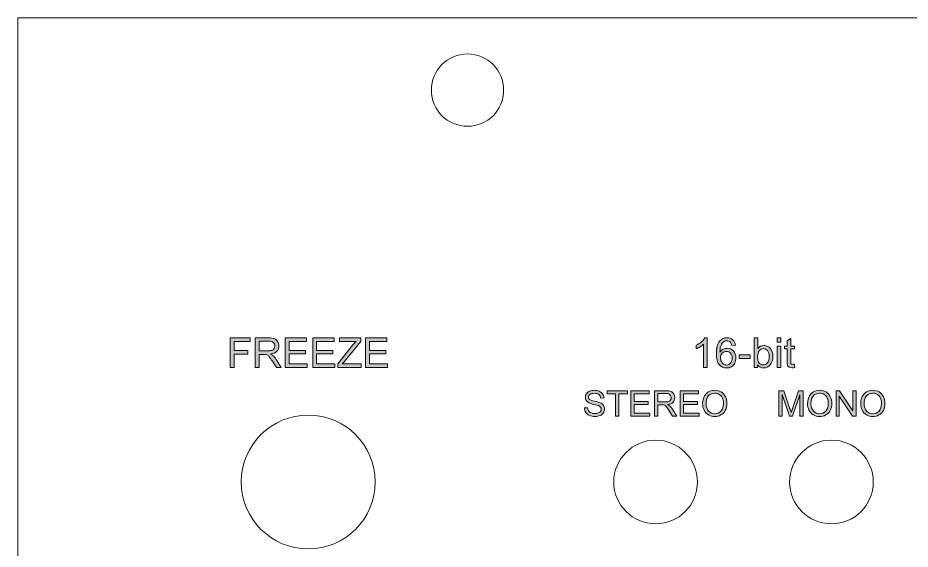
# Model space of a CAD drawing. Header units: inches. Extents: x 0 to 108, y -222 to 0.
# Drawn here: x 0.1 to 53.4, y -31.9 to -0.1 of the extents above; entities that cross this region are included whole.
import ezdxf

# ---------------------------------------------------------------- set-up
doc = ezdxf.new("R2010")
doc.units = ezdxf.units.IN
doc.header["$MEASUREMENT"] = 0
doc.layers.add('Decoupe', color=7, linetype='Continuous')
doc.layers.add('Impression', color=7, linetype='Continuous')

# ---------------------------------------------------------------- blocks, each defined once
blk = doc.blocks.new('block 2')
at = {"layer": 'Decoupe', "color": 240, "lineweight": 18, "true_color": 0xed1c24}
blk.add_lwpolyline([(107.823, -222.123), (0.127, -222.123), (0.127, -0.127), (107.823, -0.127), (107.823, -222.123)], dxfattribs=at)
for points in [[(29.146, -4.445), (29.146, -5.637), (28.18, -6.604), (26.987, -6.604), (25.795, -6.604), (24.828, -5.637), (24.828, -4.445), (24.828, -3.253), (25.795, -2.286), (26.987, -2.286), (28.18, -2.286), (29.146, -3.253), (29.146, -4.445)], [(21.475, -27.855), (21.475, -30.064), (19.684, -31.855), (17.475, -31.855), (15.266, -31.855), (13.475, -30.064), (13.475, -27.855), (13.475, -25.646), (15.266, -23.855), (17.475, -23.855), (19.684, -23.855), (21.475, -25.646), (21.475, -27.855)], [(40.725, -27.855), (40.725, -29.236), (39.606, -30.355), (38.225, -30.355), (36.844, -30.355), (35.725, -29.236), (35.725, -27.855), (35.725, -26.475), (36.844, -25.355), (38.225, -25.355), (39.606, -25.355), (40.725, -26.475), (40.725, -27.855)], [(51.225, -27.855), (51.225, -29.236), (50.106, -30.355), (48.725, -30.355), (47.344, -30.355), (46.225, -29.236), (46.225, -27.855), (46.225, -26.475), (47.344, -25.355), (48.725, -25.355), (50.106, -25.355), (51.225, -26.475), (51.225, -27.855)]]:
    blk.add_open_spline(points, degree=3, knots=[0, 0, 0, 0, 1, 1, 1, 2, 2, 2, 3, 3, 3, 4, 4, 4, 4], dxfattribs=at)
blk = doc.blocks.new('block 22')
at = {"layer": 'Impression', "true_color": 0x231f20}
h = blk.add_hatch(color=250, dxfattribs=at)
h.dxf.hatch_style = 2
edge = h.paths.add_edge_path()
edge.add_spline(control_points=[(47.298, -23.182), (47.298, -22.93), (47.366, -22.733), (47.501, -22.591), (47.636, -22.449), (47.81, -22.378), (48.024, -22.378), (48.163, -22.378), (48.29, -22.411), (48.402, -22.478), (48.514, -22.545), (48.6, -22.638), (48.659, -22.758), (48.718, -22.877), (48.747, -23.013), (48.747, -23.164), (48.747, -23.318), (48.716, -23.455), (48.654, -23.577), (48.592, -23.698), (48.504, -23.79), (48.391, -23.852), (48.277, -23.914), (48.154, -23.946), (48.023, -23.946), (47.88, -23.946), (47.752, -23.911), (47.64, -23.842), (47.528, -23.773), (47.443, -23.679), (47.385, -23.56), (47.327, -23.441), (47.298, -23.315), (47.298, -23.182)], knot_values=[0, 0, 0, 0, 1, 1, 1, 2, 2, 2, 3, 3, 3, 4, 4, 4, 5, 5, 5, 6, 6, 6, 7, 7, 7, 8, 8, 8, 9, 9, 9, 10, 10, 10, 11, 11, 11, 11], degree=3, periodic=1)
edge = h.paths.add_edge_path()
edge.add_spline(control_points=[(47.505, -23.185), (47.505, -23.368), (47.554, -23.511), (47.652, -23.616), (47.75, -23.722), (47.873, -23.774), (48.022, -23.774), (48.172, -23.774), (48.296, -23.721), (48.394, -23.615), (48.491, -23.509), (48.54, -23.358), (48.54, -23.163), (48.54, -23.04), (48.519, -22.932), (48.478, -22.84), (48.436, -22.748), (48.375, -22.677), (48.295, -22.626), (48.214, -22.576), (48.125, -22.55), (48.025, -22.55), (47.883, -22.55), (47.761, -22.599), (47.658, -22.697), (47.556, -22.794), (47.505, -22.957), (47.505, -23.185)], knot_values=[0, 0, 0, 0, 1, 1, 1, 2, 2, 2, 3, 3, 3, 4, 4, 4, 5, 5, 5, 6, 6, 6, 7, 7, 7, 8, 8, 8, 9, 9, 9, 9], degree=3, periodic=1)
h = blk.add_hatch(color=250, dxfattribs=at)
h.dxf.hatch_style = 2
edge = h.paths.add_edge_path()
edge.add_spline(control_points=[(50.473, -23.182), (50.473, -22.93), (50.541, -22.733), (50.676, -22.591), (50.811, -22.449), (50.985, -22.378), (51.199, -22.378), (51.338, -22.378), (51.465, -22.411), (51.577, -22.478), (51.689, -22.545), (51.775, -22.638), (51.834, -22.758), (51.893, -22.877), (51.922, -23.013), (51.922, -23.164), (51.922, -23.318), (51.891, -23.455), (51.829, -23.577), (51.767, -23.698), (51.679, -23.79), (51.566, -23.852), (51.452, -23.914), (51.329, -23.946), (51.198, -23.946), (51.055, -23.946), (50.927, -23.911), (50.815, -23.842), (50.703, -23.773), (50.618, -23.679), (50.56, -23.56), (50.502, -23.441), (50.473, -23.315), (50.473, -23.182)], knot_values=[0, 0, 0, 0, 1, 1, 1, 2, 2, 2, 3, 3, 3, 4, 4, 4, 5, 5, 5, 6, 6, 6, 7, 7, 7, 8, 8, 8, 9, 9, 9, 10, 10, 10, 11, 11, 11, 11], degree=3, periodic=1)
edge = h.paths.add_edge_path()
edge.add_spline(control_points=[(50.68, -23.185), (50.68, -23.368), (50.729, -23.511), (50.827, -23.616), (50.925, -23.722), (51.048, -23.774), (51.197, -23.774), (51.347, -23.774), (51.471, -23.721), (51.569, -23.615), (51.666, -23.509), (51.715, -23.358), (51.715, -23.163), (51.715, -23.04), (51.694, -22.932), (51.653, -22.84), (51.611, -22.748), (51.55, -22.677), (51.47, -22.626), (51.389, -22.576), (51.3, -22.55), (51.2, -22.55), (51.058, -22.55), (50.936, -22.599), (50.833, -22.697), (50.731, -22.794), (50.68, -22.957), (50.68, -23.185)], knot_values=[0, 0, 0, 0, 1, 1, 1, 2, 2, 2, 3, 3, 3, 4, 4, 4, 5, 5, 5, 6, 6, 6, 7, 7, 7, 8, 8, 8, 9, 9, 9, 9], degree=3, periodic=1)
h = blk.add_hatch(color=250, dxfattribs=at)
h.dxf.hatch_style = 2
edge = h.paths.add_edge_path()
edge.add_spline(control_points=[(45.59, -23.92), (45.59, -23.92), (45.59, -22.405), (45.59, -22.405), (45.59, -22.405), (45.891, -22.405), (45.891, -22.405), (45.891, -22.405), (46.25, -23.477), (46.25, -23.477), (46.283, -23.577), (46.307, -23.652), (46.322, -23.702), (46.34, -23.647), (46.367, -23.566), (46.403, -23.459), (46.403, -23.459), (46.766, -22.405), (46.766, -22.405), (46.766, -22.405), (47.036, -22.405), (47.036, -22.405), (47.036, -22.405), (47.036, -23.92), (47.036, -23.92), (47.036, -23.92), (46.842, -23.92), (46.842, -23.92), (46.842, -23.92), (46.842, -22.652), (46.842, -22.652), (46.842, -22.652), (46.402, -23.92), (46.402, -23.92), (46.402, -23.92), (46.221, -23.92), (46.221, -23.92), (46.221, -23.92), (45.783, -22.63), (45.783, -22.63), (45.783, -22.63), (45.783, -23.92), (45.783, -23.92), (45.783, -23.92), (45.59, -23.92), (45.59, -23.92)], knot_values=[0, 0, 0, 0, 1, 1, 1, 2, 2, 2, 3, 3, 3, 4, 4, 4, 5, 5, 5, 6, 6, 6, 7, 7, 7, 8, 8, 8, 9, 9, 9, 10, 10, 10, 11, 11, 11, 12, 12, 12, 13, 13, 13, 14, 14, 14, 15, 15, 15, 15], degree=3, periodic=1)
h = blk.add_hatch(color=250, dxfattribs=at)
h.dxf.hatch_style = 2
h.paths.add_polyline_path([(49.003, -23.92), (49.003, -22.405), (49.209, -22.405), (50.005, -23.594), (50.005, -22.405), (50.197, -22.405), (50.197, -23.92), (49.991, -23.92), (49.196, -22.729), (49.196, -23.92)])
at = {"layer": 'Impression', "lineweight": 0}
blk.add_lwpolyline([(49.003, -23.92), (49.003, -22.405), (49.209, -22.405), (50.005, -23.594), (50.005, -22.405), (50.197, -22.405), (50.197, -23.92), (49.991, -23.92), (49.196, -22.729), (49.196, -23.92), (49.003, -23.92)], dxfattribs=at)
for points, knots in [([(47.298, -23.182), (47.298, -22.93), (47.366, -22.733), (47.501, -22.591), (47.636, -22.449), (47.81, -22.378), (48.024, -22.378), (48.163, -22.378), (48.29, -22.411), (48.402, -22.478), (48.514, -22.545), (48.6, -22.638), (48.659, -22.758), (48.718, -22.877), (48.747, -23.013), (48.747, -23.164), (48.747, -23.318), (48.716, -23.455), (48.654, -23.577), (48.592, -23.698), (48.504, -23.79), (48.391, -23.852), (48.277, -23.914), (48.154, -23.946), (48.023, -23.946), (47.88, -23.946), (47.752, -23.911), (47.64, -23.842), (47.528, -23.773), (47.443, -23.679), (47.385, -23.56), (47.327, -23.441), (47.298, -23.315), (47.298, -23.182)], [0, 0, 0, 0, 1, 1, 1, 2, 2, 2, 3, 3, 3, 4, 4, 4, 5, 5, 5, 6, 6, 6, 7, 7, 7, 8, 8, 8, 9, 9, 9, 10, 10, 10, 11, 11, 11, 11]), ([(50.473, -23.182), (50.473, -22.93), (50.541, -22.733), (50.676, -22.591), (50.811, -22.449), (50.985, -22.378), (51.199, -22.378), (51.338, -22.378), (51.465, -22.411), (51.577, -22.478), (51.689, -22.545), (51.775, -22.638), (51.834, -22.758), (51.893, -22.877), (51.922, -23.013), (51.922, -23.164), (51.922, -23.318), (51.891, -23.455), (51.829, -23.577), (51.767, -23.698), (51.679, -23.79), (51.566, -23.852), (51.452, -23.914), (51.329, -23.946), (51.198, -23.946), (51.055, -23.946), (50.927, -23.911), (50.815, -23.842), (50.703, -23.773), (50.618, -23.679), (50.56, -23.56), (50.502, -23.441), (50.473, -23.315), (50.473, -23.182)], [0, 0, 0, 0, 1, 1, 1, 2, 2, 2, 3, 3, 3, 4, 4, 4, 5, 5, 5, 6, 6, 6, 7, 7, 7, 8, 8, 8, 9, 9, 9, 10, 10, 10, 11, 11, 11, 11]), ([(45.59, -23.92), (45.59, -23.92), (45.59, -22.405), (45.59, -22.405), (45.59, -22.405), (45.891, -22.405), (45.891, -22.405), (45.891, -22.405), (46.25, -23.477), (46.25, -23.477), (46.283, -23.577), (46.307, -23.652), (46.322, -23.702), (46.34, -23.647), (46.367, -23.566), (46.403, -23.459), (46.403, -23.459), (46.766, -22.405), (46.766, -22.405), (46.766, -22.405), (47.036, -22.405), (47.036, -22.405), (47.036, -22.405), (47.036, -23.92), (47.036, -23.92), (47.036, -23.92), (46.842, -23.92), (46.842, -23.92), (46.842, -23.92), (46.842, -22.652), (46.842, -22.652), (46.842, -22.652), (46.402, -23.92), (46.402, -23.92), (46.402, -23.92), (46.221, -23.92), (46.221, -23.92), (46.221, -23.92), (45.783, -22.63), (45.783, -22.63), (45.783, -22.63), (45.783, -23.92), (45.783, -23.92), (45.783, -23.92), (45.59, -23.92), (45.59, -23.92)], [0, 0, 0, 0, 1, 1, 1, 2, 2, 2, 3, 3, 3, 4, 4, 4, 5, 5, 5, 6, 6, 6, 7, 7, 7, 8, 8, 8, 9, 9, 9, 10, 10, 10, 11, 11, 11, 12, 12, 12, 13, 13, 13, 14, 14, 14, 15, 15, 15, 15]), ([(47.505, -23.185), (47.505, -23.368), (47.554, -23.511), (47.652, -23.616), (47.75, -23.722), (47.873, -23.774), (48.022, -23.774), (48.172, -23.774), (48.296, -23.721), (48.394, -23.615), (48.491, -23.509), (48.54, -23.358), (48.54, -23.163), (48.54, -23.04), (48.519, -22.932), (48.478, -22.84), (48.436, -22.748), (48.375, -22.677), (48.295, -22.626), (48.214, -22.576), (48.125, -22.55), (48.025, -22.55), (47.883, -22.55), (47.761, -22.599), (47.658, -22.697), (47.556, -22.794), (47.505, -22.957), (47.505, -23.185)], [0, 0, 0, 0, 1, 1, 1, 2, 2, 2, 3, 3, 3, 4, 4, 4, 5, 5, 5, 6, 6, 6, 7, 7, 7, 8, 8, 8, 9, 9, 9, 9]), ([(50.68, -23.185), (50.68, -23.368), (50.729, -23.511), (50.827, -23.616), (50.925, -23.722), (51.048, -23.774), (51.197, -23.774), (51.347, -23.774), (51.471, -23.721), (51.569, -23.615), (51.666, -23.509), (51.715, -23.358), (51.715, -23.163), (51.715, -23.04), (51.694, -22.932), (51.653, -22.84), (51.611, -22.748), (51.55, -22.677), (51.47, -22.626), (51.389, -22.576), (51.3, -22.55), (51.2, -22.55), (51.058, -22.55), (50.936, -22.599), (50.833, -22.697), (50.731, -22.794), (50.68, -22.957), (50.68, -23.185)], [0, 0, 0, 0, 1, 1, 1, 2, 2, 2, 3, 3, 3, 4, 4, 4, 5, 5, 5, 6, 6, 6, 7, 7, 7, 8, 8, 8, 9, 9, 9, 9])]:
    blk.add_open_spline(points, degree=3, knots=knots, dxfattribs=at)
blk = doc.blocks.new('block 23')
at = {"layer": 'Impression', "true_color": 0x231f20}
h = blk.add_hatch(color=250, dxfattribs=at)
h.dxf.hatch_style = 2
edge = h.paths.add_edge_path()
edge.add_spline(control_points=[(33.968, -23.433), (33.968, -23.433), (34.157, -23.416), (34.157, -23.416), (34.166, -23.492), (34.187, -23.554), (34.22, -23.603), (34.253, -23.652), (34.304, -23.691), (34.372, -23.721), (34.441, -23.751), (34.519, -23.766), (34.605, -23.766), (34.681, -23.766), (34.749, -23.754), (34.808, -23.732), (34.866, -23.709), (34.909, -23.678), (34.938, -23.638), (34.967, -23.599), (34.981, -23.555), (34.981, -23.508), (34.981, -23.461), (34.967, -23.419), (34.94, -23.384), (34.912, -23.348), (34.867, -23.319), (34.803, -23.295), (34.763, -23.279), (34.673, -23.254), (34.534, -23.221), (34.394, -23.187), (34.297, -23.156), (34.241, -23.126), (34.169, -23.088), (34.115, -23.041), (34.079, -22.985), (34.044, -22.929), (34.026, -22.866), (34.026, -22.796), (34.026, -22.72), (34.048, -22.648), (34.091, -22.582), (34.135, -22.515), (34.198, -22.465), (34.281, -22.43), (34.365, -22.396), (34.458, -22.379), (34.559, -22.379), (34.672, -22.379), (34.771, -22.397), (34.856, -22.433), (34.943, -22.469), (35.008, -22.522), (35.055, -22.593), (35.101, -22.663), (35.126, -22.743), (35.129, -22.832), (35.129, -22.832), (34.937, -22.846), (34.937, -22.846), (34.926, -22.75), (34.891, -22.678), (34.832, -22.629), (34.772, -22.58), (34.684, -22.556), (34.568, -22.556), (34.446, -22.556), (34.358, -22.578), (34.302, -22.622), (34.247, -22.667), (34.219, -22.72), (34.219, -22.783), (34.219, -22.837), (34.239, -22.882), (34.278, -22.917), (34.317, -22.952), (34.418, -22.988), (34.581, -23.025), (34.743, -23.062), (34.855, -23.094), (34.916, -23.122), (35.004, -23.163), (35.069, -23.214), (35.111, -23.276), (35.153, -23.339), (35.174, -23.411), (35.174, -23.492), (35.174, -23.573), (35.151, -23.649), (35.105, -23.72), (35.059, -23.791), (34.993, -23.847), (34.906, -23.886), (34.82, -23.926), (34.722, -23.946), (34.614, -23.946), (34.477, -23.946), (34.362, -23.926), (34.269, -23.886), (34.177, -23.846), (34.104, -23.786), (34.052, -23.705), (33.999, -23.625), (33.971, -23.534), (33.968, -23.433)], knot_values=[0, 0, 0, 0, 1, 1, 1, 2, 2, 2, 3, 3, 3, 4, 4, 4, 5, 5, 5, 6, 6, 6, 7, 7, 7, 8, 8, 8, 9, 9, 9, 10, 10, 10, 11, 11, 11, 12, 12, 12, 13, 13, 13, 14, 14, 14, 15, 15, 15, 16, 16, 16, 17, 17, 17, 18, 18, 18, 19, 19, 19, 20, 20, 20, 21, 21, 21, 22, 22, 22, 23, 23, 23, 24, 24, 24, 25, 25, 25, 26, 26, 26, 27, 27, 27, 28, 28, 28, 29, 29, 29, 30, 30, 30, 31, 31, 31, 32, 32, 32, 33, 33, 33, 34, 34, 34, 35, 35, 35, 35], degree=3, periodic=1)
h = blk.add_hatch(color=250, dxfattribs=at)
h.dxf.hatch_style = 2
edge = h.paths.add_edge_path()
edge.add_spline(control_points=[(41.032, -23.182), (41.032, -22.93), (41.1, -22.733), (41.235, -22.591), (41.37, -22.449), (41.544, -22.378), (41.758, -22.378), (41.898, -22.378), (42.024, -22.411), (42.136, -22.478), (42.249, -22.545), (42.334, -22.638), (42.393, -22.758), (42.452, -22.877), (42.481, -23.013), (42.481, -23.164), (42.481, -23.318), (42.45, -23.455), (42.388, -23.577), (42.326, -23.698), (42.239, -23.79), (42.125, -23.852), (42.011, -23.914), (41.889, -23.946), (41.757, -23.946), (41.614, -23.946), (41.487, -23.911), (41.375, -23.842), (41.262, -23.773), (41.177, -23.679), (41.119, -23.56), (41.061, -23.441), (41.032, -23.315), (41.032, -23.182)], knot_values=[0, 0, 0, 0, 1, 1, 1, 2, 2, 2, 3, 3, 3, 4, 4, 4, 5, 5, 5, 6, 6, 6, 7, 7, 7, 8, 8, 8, 9, 9, 9, 10, 10, 10, 11, 11, 11, 11], degree=3, periodic=1)
edge = h.paths.add_edge_path()
edge.add_spline(control_points=[(41.239, -23.185), (41.239, -23.368), (41.288, -23.511), (41.386, -23.616), (41.485, -23.722), (41.608, -23.774), (41.756, -23.774), (41.907, -23.774), (42.031, -23.721), (42.128, -23.615), (42.226, -23.509), (42.275, -23.358), (42.275, -23.163), (42.275, -23.04), (42.254, -22.932), (42.212, -22.84), (42.17, -22.748), (42.109, -22.677), (42.029, -22.626), (41.949, -22.576), (41.859, -22.55), (41.759, -22.55), (41.617, -22.55), (41.495, -22.599), (41.392, -22.697), (41.291, -22.794), (41.239, -22.957), (41.239, -23.185)], knot_values=[0, 0, 0, 0, 1, 1, 1, 2, 2, 2, 3, 3, 3, 4, 4, 4, 5, 5, 5, 6, 6, 6, 7, 7, 7, 8, 8, 8, 9, 9, 9, 9], degree=3, periodic=1)
h = blk.add_hatch(color=250, dxfattribs=at)
h.dxf.hatch_style = 2
h.paths.add_polyline_path([(35.834, -23.92), (35.834, -22.583), (35.335, -22.583), (35.335, -22.405), (36.536, -22.405), (36.536, -22.583), (36.034, -22.583), (36.034, -23.92)])
h = blk.add_hatch(color=250, dxfattribs=at)
h.dxf.hatch_style = 2
h.paths.add_polyline_path([(36.745, -23.92), (36.745, -22.405), (37.841, -22.405), (37.841, -22.583), (36.946, -22.583), (36.946, -23.048), (37.784, -23.048), (37.784, -23.225), (36.946, -23.225), (36.946, -23.741), (37.876, -23.741), (37.876, -23.92)])
h = blk.add_hatch(color=250, dxfattribs=at)
h.dxf.hatch_style = 2
edge = h.paths.add_edge_path()
edge.add_spline(control_points=[(38.156, -23.92), (38.156, -23.92), (38.156, -22.405), (38.156, -22.405), (38.156, -22.405), (38.828, -22.405), (38.828, -22.405), (38.963, -22.405), (39.066, -22.418), (39.136, -22.445), (39.206, -22.473), (39.262, -22.521), (39.304, -22.59), (39.346, -22.659), (39.367, -22.735), (39.367, -22.818), (39.367, -22.926), (39.333, -23.016), (39.263, -23.09), (39.193, -23.164), (39.086, -23.21), (38.941, -23.23), (38.994, -23.256), (39.034, -23.281), (39.062, -23.306), (39.12, -23.36), (39.176, -23.427), (39.228, -23.507), (39.228, -23.507), (39.491, -23.92), (39.491, -23.92), (39.491, -23.92), (39.239, -23.92), (39.239, -23.92), (39.239, -23.92), (39.039, -23.605), (39.039, -23.605), (38.98, -23.514), (38.932, -23.444), (38.894, -23.396), (38.856, -23.348), (38.822, -23.314), (38.792, -23.295), (38.762, -23.275), (38.732, -23.262), (38.701, -23.254), (38.678, -23.249), (38.641, -23.247), (38.589, -23.247), (38.589, -23.247), (38.357, -23.247), (38.357, -23.247), (38.357, -23.247), (38.357, -23.92), (38.357, -23.92), (38.357, -23.92), (38.156, -23.92), (38.156, -23.92)], knot_values=[0, 0, 0, 0, 1, 1, 1, 2, 2, 2, 3, 3, 3, 4, 4, 4, 5, 5, 5, 6, 6, 6, 7, 7, 7, 8, 8, 8, 9, 9, 9, 10, 10, 10, 11, 11, 11, 12, 12, 12, 13, 13, 13, 14, 14, 14, 15, 15, 15, 16, 16, 16, 17, 17, 17, 18, 18, 18, 19, 19, 19, 19], degree=3, periodic=1)
edge = h.paths.add_edge_path()
edge.add_spline(control_points=[(38.357, -23.073), (38.357, -23.073), (38.788, -23.073), (38.788, -23.073), (38.879, -23.073), (38.951, -23.064), (39.003, -23.045), (39.054, -23.026), (39.094, -22.996), (39.12, -22.954), (39.147, -22.912), (39.161, -22.867), (39.161, -22.818), (39.161, -22.746), (39.135, -22.688), (39.083, -22.641), (39.031, -22.595), (38.949, -22.572), (38.836, -22.572), (38.836, -22.572), (38.357, -22.572), (38.357, -22.572), (38.357, -22.572), (38.357, -23.073), (38.357, -23.073)], knot_values=[0, 0, 0, 0, 1, 1, 1, 2, 2, 2, 3, 3, 3, 4, 4, 4, 5, 5, 5, 6, 6, 6, 7, 7, 7, 8, 8, 8, 8], degree=3, periodic=1)
h = blk.add_hatch(color=250, dxfattribs=at)
h.dxf.hatch_style = 2
h.paths.add_polyline_path([(39.686, -23.92), (39.686, -22.405), (40.781, -22.405), (40.781, -22.583), (39.886, -22.583), (39.886, -23.048), (40.724, -23.048), (40.724, -23.225), (39.886, -23.225), (39.886, -23.741), (40.816, -23.741), (40.816, -23.92)])
at = {"layer": 'Impression', "lineweight": 0}
for points in [[(35.834, -23.92), (35.834, -22.583), (35.335, -22.583), (35.335, -22.405), (36.536, -22.405), (36.536, -22.583), (36.034, -22.583), (36.034, -23.92), (35.834, -23.92)], [(36.745, -23.92), (36.745, -22.405), (37.841, -22.405), (37.841, -22.583), (36.946, -22.583), (36.946, -23.048), (37.784, -23.048), (37.784, -23.225), (36.946, -23.225), (36.946, -23.741), (37.876, -23.741), (37.876, -23.92), (36.745, -23.92)], [(39.686, -23.92), (39.686, -22.405), (40.781, -22.405), (40.781, -22.583), (39.886, -22.583), (39.886, -23.048), (40.724, -23.048), (40.724, -23.225), (39.886, -23.225), (39.886, -23.741), (40.816, -23.741), (40.816, -23.92), (39.686, -23.92)]]:
    blk.add_lwpolyline(points, dxfattribs=at)
for points, knots in [([(33.968, -23.433), (33.968, -23.433), (34.157, -23.416), (34.157, -23.416), (34.166, -23.492), (34.187, -23.554), (34.22, -23.603), (34.253, -23.652), (34.304, -23.691), (34.372, -23.721), (34.441, -23.751), (34.519, -23.766), (34.605, -23.766), (34.681, -23.766), (34.749, -23.754), (34.808, -23.732), (34.866, -23.709), (34.909, -23.678), (34.938, -23.638), (34.967, -23.599), (34.981, -23.555), (34.981, -23.508), (34.981, -23.461), (34.967, -23.419), (34.94, -23.384), (34.912, -23.348), (34.867, -23.319), (34.803, -23.295), (34.763, -23.279), (34.673, -23.254), (34.534, -23.221), (34.394, -23.187), (34.297, -23.156), (34.241, -23.126), (34.169, -23.088), (34.115, -23.041), (34.079, -22.985), (34.044, -22.929), (34.026, -22.866), (34.026, -22.796), (34.026, -22.72), (34.048, -22.648), (34.091, -22.582), (34.135, -22.515), (34.198, -22.465), (34.281, -22.43), (34.365, -22.396), (34.458, -22.379), (34.559, -22.379), (34.672, -22.379), (34.771, -22.397), (34.856, -22.433), (34.943, -22.469), (35.008, -22.522), (35.055, -22.593), (35.101, -22.663), (35.126, -22.743), (35.129, -22.832), (35.129, -22.832), (34.937, -22.846), (34.937, -22.846), (34.926, -22.75), (34.891, -22.678), (34.832, -22.629), (34.772, -22.58), (34.684, -22.556), (34.568, -22.556), (34.446, -22.556), (34.358, -22.578), (34.302, -22.622), (34.247, -22.667), (34.219, -22.72), (34.219, -22.783), (34.219, -22.837), (34.239, -22.882), (34.278, -22.917), (34.317, -22.952), (34.418, -22.988), (34.581, -23.025), (34.743, -23.062), (34.855, -23.094), (34.916, -23.122), (35.004, -23.163), (35.069, -23.214), (35.111, -23.276), (35.153, -23.339), (35.174, -23.411), (35.174, -23.492), (35.174, -23.573), (35.151, -23.649), (35.105, -23.72), (35.059, -23.791), (34.993, -23.847), (34.906, -23.886), (34.82, -23.926), (34.722, -23.946), (34.614, -23.946), (34.477, -23.946), (34.362, -23.926), (34.269, -23.886), (34.177, -23.846), (34.104, -23.786), (34.052, -23.705), (33.999, -23.625), (33.971, -23.534), (33.968, -23.433)], [0, 0, 0, 0, 1, 1, 1, 2, 2, 2, 3, 3, 3, 4, 4, 4, 5, 5, 5, 6, 6, 6, 7, 7, 7, 8, 8, 8, 9, 9, 9, 10, 10, 10, 11, 11, 11, 12, 12, 12, 13, 13, 13, 14, 14, 14, 15, 15, 15, 16, 16, 16, 17, 17, 17, 18, 18, 18, 19, 19, 19, 20, 20, 20, 21, 21, 21, 22, 22, 22, 23, 23, 23, 24, 24, 24, 25, 25, 25, 26, 26, 26, 27, 27, 27, 28, 28, 28, 29, 29, 29, 30, 30, 30, 31, 31, 31, 32, 32, 32, 33, 33, 33, 34, 34, 34, 35, 35, 35, 35]), ([(41.032, -23.182), (41.032, -22.93), (41.1, -22.733), (41.235, -22.591), (41.37, -22.449), (41.544, -22.378), (41.758, -22.378), (41.898, -22.378), (42.024, -22.411), (42.136, -22.478), (42.249, -22.545), (42.334, -22.638), (42.393, -22.758), (42.452, -22.877), (42.481, -23.013), (42.481, -23.164), (42.481, -23.318), (42.45, -23.455), (42.388, -23.577), (42.326, -23.698), (42.239, -23.79), (42.125, -23.852), (42.011, -23.914), (41.889, -23.946), (41.757, -23.946), (41.614, -23.946), (41.487, -23.911), (41.375, -23.842), (41.262, -23.773), (41.177, -23.679), (41.119, -23.56), (41.061, -23.441), (41.032, -23.315), (41.032, -23.182)], [0, 0, 0, 0, 1, 1, 1, 2, 2, 2, 3, 3, 3, 4, 4, 4, 5, 5, 5, 6, 6, 6, 7, 7, 7, 8, 8, 8, 9, 9, 9, 10, 10, 10, 11, 11, 11, 11]), ([(38.156, -23.92), (38.156, -23.92), (38.156, -22.405), (38.156, -22.405), (38.156, -22.405), (38.828, -22.405), (38.828, -22.405), (38.963, -22.405), (39.066, -22.418), (39.136, -22.445), (39.206, -22.473), (39.262, -22.521), (39.304, -22.59), (39.346, -22.659), (39.367, -22.735), (39.367, -22.818), (39.367, -22.926), (39.333, -23.016), (39.263, -23.09), (39.193, -23.164), (39.086, -23.21), (38.941, -23.23), (38.994, -23.256), (39.034, -23.281), (39.062, -23.306), (39.12, -23.36), (39.176, -23.427), (39.228, -23.507), (39.228, -23.507), (39.491, -23.92), (39.491, -23.92), (39.491, -23.92), (39.239, -23.92), (39.239, -23.92), (39.239, -23.92), (39.039, -23.605), (39.039, -23.605), (38.98, -23.514), (38.932, -23.444), (38.894, -23.396), (38.856, -23.348), (38.822, -23.314), (38.792, -23.295), (38.762, -23.275), (38.732, -23.262), (38.701, -23.254), (38.678, -23.249), (38.641, -23.247), (38.589, -23.247), (38.589, -23.247), (38.357, -23.247), (38.357, -23.247), (38.357, -23.247), (38.357, -23.92), (38.357, -23.92), (38.357, -23.92), (38.156, -23.92), (38.156, -23.92)], [0, 0, 0, 0, 1, 1, 1, 2, 2, 2, 3, 3, 3, 4, 4, 4, 5, 5, 5, 6, 6, 6, 7, 7, 7, 8, 8, 8, 9, 9, 9, 10, 10, 10, 11, 11, 11, 12, 12, 12, 13, 13, 13, 14, 14, 14, 15, 15, 15, 16, 16, 16, 17, 17, 17, 18, 18, 18, 19, 19, 19, 19]), ([(38.357, -23.073), (38.357, -23.073), (38.788, -23.073), (38.788, -23.073), (38.879, -23.073), (38.951, -23.064), (39.003, -23.045), (39.054, -23.026), (39.094, -22.996), (39.12, -22.954), (39.147, -22.912), (39.161, -22.867), (39.161, -22.818), (39.161, -22.746), (39.135, -22.688), (39.083, -22.641), (39.031, -22.595), (38.949, -22.572), (38.836, -22.572), (38.836, -22.572), (38.357, -22.572), (38.357, -22.572), (38.357, -22.572), (38.357, -23.073), (38.357, -23.073)], [0, 0, 0, 0, 1, 1, 1, 2, 2, 2, 3, 3, 3, 4, 4, 4, 5, 5, 5, 6, 6, 6, 7, 7, 7, 8, 8, 8, 8]), ([(41.239, -23.185), (41.239, -23.368), (41.288, -23.511), (41.386, -23.616), (41.485, -23.722), (41.608, -23.774), (41.756, -23.774), (41.907, -23.774), (42.031, -23.721), (42.128, -23.615), (42.226, -23.509), (42.275, -23.358), (42.275, -23.163), (42.275, -23.04), (42.254, -22.932), (42.212, -22.84), (42.17, -22.748), (42.109, -22.677), (42.029, -22.626), (41.949, -22.576), (41.859, -22.55), (41.759, -22.55), (41.617, -22.55), (41.495, -22.599), (41.392, -22.697), (41.291, -22.794), (41.239, -22.957), (41.239, -23.185)], [0, 0, 0, 0, 1, 1, 1, 2, 2, 2, 3, 3, 3, 4, 4, 4, 5, 5, 5, 6, 6, 6, 7, 7, 7, 8, 8, 8, 9, 9, 9, 9])]:
    blk.add_open_spline(points, degree=3, knots=knots, dxfattribs=at)
blk = doc.blocks.new('block 26')
at = {"layer": 'Impression', "true_color": 0x231f20}
h = blk.add_hatch(color=250, dxfattribs=at)
h.dxf.hatch_style = 2
edge = h.paths.add_edge_path()
edge.add_spline(control_points=[(41.306, -21.014), (41.306, -21.014), (41.089, -21.014), (41.089, -21.014), (41.089, -21.014), (41.089, -19.631), (41.089, -19.631), (41.037, -19.681), (40.969, -19.731), (40.884, -19.78), (40.799, -19.83), (40.723, -19.868), (40.655, -19.892), (40.655, -19.892), (40.655, -19.683), (40.655, -19.683), (40.777, -19.626), (40.883, -19.556), (40.974, -19.475), (41.065, -19.394), (41.129, -19.315), (41.166, -19.239), (41.166, -19.239), (41.306, -19.239), (41.306, -19.239), (41.306, -19.239), (41.306, -21.014), (41.306, -21.014)], knot_values=[0, 0, 0, 0, 1, 1, 1, 2, 2, 2, 3, 3, 3, 4, 4, 4, 5, 5, 5, 6, 6, 6, 7, 7, 7, 8, 8, 8, 9, 9, 9, 9], degree=3, periodic=1)
h = blk.add_hatch(color=250, dxfattribs=at)
h.dxf.hatch_style = 2
edge = h.paths.add_edge_path()
edge.add_spline(control_points=[(42.988, -19.679), (42.988, -19.679), (42.773, -19.696), (42.773, -19.696), (42.753, -19.611), (42.726, -19.549), (42.691, -19.51), (42.632, -19.448), (42.56, -19.417), (42.474, -19.417), (42.404, -19.417), (42.344, -19.437), (42.292, -19.475), (42.223, -19.525), (42.169, -19.598), (42.13, -19.694), (42.09, -19.789), (42.07, -19.925), (42.068, -20.102), (42.121, -20.023), (42.185, -19.964), (42.26, -19.925), (42.336, -19.886), (42.415, -19.867), (42.498, -19.867), (42.642, -19.867), (42.766, -19.92), (42.867, -20.027), (42.969, -20.133), (43.02, -20.271), (43.02, -20.44), (43.02, -20.551), (42.996, -20.654), (42.948, -20.749), (42.9, -20.844), (42.835, -20.917), (42.751, -20.968), (42.667, -21.019), (42.572, -21.044), (42.466, -21.044), (42.285, -21.044), (42.138, -20.978), (42.024, -20.844), (41.91, -20.711), (41.853, -20.492), (41.853, -20.187), (41.853, -19.845), (41.916, -19.597), (42.042, -19.442), (42.152, -19.306), (42.3, -19.239), (42.487, -19.239), (42.626, -19.239), (42.74, -19.278), (42.829, -19.356), (42.918, -19.434), (42.971, -19.542), (42.988, -19.679)], knot_values=[0, 0, 0, 0, 1, 1, 1, 2, 2, 2, 3, 3, 3, 4, 4, 4, 5, 5, 5, 6, 6, 6, 7, 7, 7, 8, 8, 8, 9, 9, 9, 10, 10, 10, 11, 11, 11, 12, 12, 12, 13, 13, 13, 14, 14, 14, 15, 15, 15, 16, 16, 16, 17, 17, 17, 18, 18, 18, 19, 19, 19, 19], degree=3, periodic=1)
edge = h.paths.add_edge_path()
edge.add_spline(control_points=[(42.102, -20.441), (42.102, -20.516), (42.118, -20.587), (42.15, -20.656), (42.181, -20.724), (42.226, -20.776), (42.283, -20.812), (42.34, -20.848), (42.4, -20.866), (42.463, -20.866), (42.554, -20.866), (42.633, -20.829), (42.699, -20.755), (42.765, -20.681), (42.798, -20.58), (42.798, -20.453), (42.798, -20.331), (42.765, -20.235), (42.7, -20.164), (42.635, -20.094), (42.553, -20.059), (42.454, -20.059), (42.356, -20.059), (42.273, -20.094), (42.205, -20.164), (42.136, -20.235), (42.102, -20.327), (42.102, -20.441)], knot_values=[0, 0, 0, 0, 1, 1, 1, 2, 2, 2, 3, 3, 3, 4, 4, 4, 5, 5, 5, 6, 6, 6, 7, 7, 7, 8, 8, 8, 9, 9, 9, 9], degree=3, periodic=1)
h = blk.add_hatch(color=250, dxfattribs=at)
h.dxf.hatch_style = 2
edge = h.paths.add_edge_path()
edge.add_spline(control_points=[(44.318, -21.014), (44.318, -21.014), (44.117, -21.014), (44.117, -21.014), (44.117, -21.014), (44.117, -19.246), (44.117, -19.246), (44.117, -19.246), (44.334, -19.246), (44.334, -19.246), (44.334, -19.246), (44.334, -19.877), (44.334, -19.877), (44.426, -19.762), (44.542, -19.704), (44.685, -19.704), (44.764, -19.704), (44.838, -19.72), (44.909, -19.752), (44.979, -19.784), (45.037, -19.828), (45.082, -19.886), (45.128, -19.943), (45.163, -20.013), (45.189, -20.094), (45.214, -20.175), (45.227, -20.262), (45.227, -20.354), (45.227, -20.574), (45.173, -20.743), (45.065, -20.863), (44.956, -20.983), (44.826, -21.043), (44.674, -21.043), (44.523, -21.043), (44.404, -20.98), (44.318, -20.854), (44.318, -20.854), (44.318, -21.014), (44.318, -21.014)], knot_values=[0, 0, 0, 0, 1, 1, 1, 2, 2, 2, 3, 3, 3, 4, 4, 4, 5, 5, 5, 6, 6, 6, 7, 7, 7, 8, 8, 8, 9, 9, 9, 10, 10, 10, 11, 11, 11, 12, 12, 12, 13, 13, 13, 13], degree=3, periodic=1)
edge = h.paths.add_edge_path()
edge.add_spline(control_points=[(44.316, -20.364), (44.316, -20.517), (44.337, -20.628), (44.378, -20.697), (44.447, -20.809), (44.539, -20.864), (44.656, -20.864), (44.751, -20.864), (44.833, -20.823), (44.902, -20.741), (44.971, -20.658), (45.005, -20.536), (45.005, -20.372), (45.005, -20.205), (44.972, -20.082), (44.906, -20.002), (44.84, -19.923), (44.759, -19.883), (44.666, -19.883), (44.571, -19.883), (44.489, -19.924), (44.42, -20.007), (44.35, -20.089), (44.316, -20.208), (44.316, -20.364)], knot_values=[0, 0, 0, 0, 1, 1, 1, 2, 2, 2, 3, 3, 3, 4, 4, 4, 5, 5, 5, 6, 6, 6, 7, 7, 7, 8, 8, 8, 8], degree=3, periodic=1)
h = blk.add_hatch(color=250, dxfattribs=at)
h.dxf.hatch_style = 2
h.paths.add_polyline_path([(45.493, -19.496), (45.493, -19.246), (45.71, -19.246), (45.71, -19.496)])
h.paths.add_polyline_path([(45.493, -21.014), (45.493, -19.733), (45.71, -19.733), (45.71, -21.014)])
h = blk.add_hatch(color=250, dxfattribs=at)
h.dxf.hatch_style = 2
edge = h.paths.add_edge_path()
edge.add_spline(control_points=[(46.514, -20.82), (46.514, -20.82), (46.545, -21.011), (46.545, -21.011), (46.484, -21.024), (46.43, -21.031), (46.381, -21.031), (46.302, -21.031), (46.241, -21.018), (46.198, -20.993), (46.155, -20.968), (46.124, -20.936), (46.106, -20.895), (46.089, -20.855), (46.08, -20.769), (46.08, -20.639), (46.08, -20.639), (46.08, -19.902), (46.08, -19.902), (46.08, -19.902), (45.921, -19.902), (45.921, -19.902), (45.921, -19.902), (45.921, -19.733), (45.921, -19.733), (45.921, -19.733), (46.08, -19.733), (46.08, -19.733), (46.08, -19.733), (46.08, -19.416), (46.08, -19.416), (46.08, -19.416), (46.296, -19.286), (46.296, -19.286), (46.296, -19.286), (46.296, -19.733), (46.296, -19.733), (46.296, -19.733), (46.514, -19.733), (46.514, -19.733), (46.514, -19.733), (46.514, -19.902), (46.514, -19.902), (46.514, -19.902), (46.296, -19.902), (46.296, -19.902), (46.296, -19.902), (46.296, -20.651), (46.296, -20.651), (46.296, -20.713), (46.3, -20.753), (46.307, -20.77), (46.315, -20.788), (46.327, -20.802), (46.344, -20.813), (46.362, -20.823), (46.386, -20.828), (46.419, -20.828), (46.443, -20.828), (46.475, -20.825), (46.514, -20.82)], knot_values=[0, 0, 0, 0, 1, 1, 1, 2, 2, 2, 3, 3, 3, 4, 4, 4, 5, 5, 5, 6, 6, 6, 7, 7, 7, 8, 8, 8, 9, 9, 9, 10, 10, 10, 11, 11, 11, 12, 12, 12, 13, 13, 13, 14, 14, 14, 15, 15, 15, 16, 16, 16, 17, 17, 17, 18, 18, 18, 19, 19, 19, 20, 20, 20, 20], degree=3, periodic=1)
h = blk.add_hatch(color=250, dxfattribs=at)
h.dxf.hatch_style = 2
h.paths.add_polyline_path([(43.211, -20.483), (43.211, -20.265), (43.878, -20.265), (43.878, -20.483)])
at = {"layer": 'Impression', "lineweight": 0}
for points in [[(45.493, -19.496), (45.493, -19.246), (45.71, -19.246), (45.71, -19.496), (45.493, -19.496)], [(45.493, -21.014), (45.493, -19.733), (45.71, -19.733), (45.71, -21.014), (45.493, -21.014)], [(43.211, -20.483), (43.211, -20.265), (43.878, -20.265), (43.878, -20.483), (43.211, -20.483)]]:
    blk.add_lwpolyline(points, dxfattribs=at)
for points, knots in [([(41.306, -21.014), (41.306, -21.014), (41.089, -21.014), (41.089, -21.014), (41.089, -21.014), (41.089, -19.631), (41.089, -19.631), (41.037, -19.681), (40.969, -19.731), (40.884, -19.78), (40.799, -19.83), (40.723, -19.868), (40.655, -19.892), (40.655, -19.892), (40.655, -19.683), (40.655, -19.683), (40.777, -19.626), (40.883, -19.556), (40.974, -19.475), (41.065, -19.394), (41.129, -19.315), (41.166, -19.239), (41.166, -19.239), (41.306, -19.239), (41.306, -19.239), (41.306, -19.239), (41.306, -21.014), (41.306, -21.014)], [0, 0, 0, 0, 1, 1, 1, 2, 2, 2, 3, 3, 3, 4, 4, 4, 5, 5, 5, 6, 6, 6, 7, 7, 7, 8, 8, 8, 9, 9, 9, 9]), ([(42.988, -19.679), (42.988, -19.679), (42.773, -19.696), (42.773, -19.696), (42.753, -19.611), (42.726, -19.549), (42.691, -19.51), (42.632, -19.448), (42.56, -19.417), (42.474, -19.417), (42.404, -19.417), (42.344, -19.437), (42.292, -19.475), (42.223, -19.525), (42.169, -19.598), (42.13, -19.694), (42.09, -19.789), (42.07, -19.925), (42.068, -20.102), (42.121, -20.023), (42.185, -19.964), (42.26, -19.925), (42.336, -19.886), (42.415, -19.867), (42.498, -19.867), (42.642, -19.867), (42.766, -19.92), (42.867, -20.027), (42.969, -20.133), (43.02, -20.271), (43.02, -20.44), (43.02, -20.551), (42.996, -20.654), (42.948, -20.749), (42.9, -20.844), (42.835, -20.917), (42.751, -20.968), (42.667, -21.019), (42.572, -21.044), (42.466, -21.044), (42.285, -21.044), (42.138, -20.978), (42.024, -20.844), (41.91, -20.711), (41.853, -20.492), (41.853, -20.187), (41.853, -19.845), (41.916, -19.597), (42.042, -19.442), (42.152, -19.306), (42.3, -19.239), (42.487, -19.239), (42.626, -19.239), (42.74, -19.278), (42.829, -19.356), (42.918, -19.434), (42.971, -19.542), (42.988, -19.679)], [0, 0, 0, 0, 1, 1, 1, 2, 2, 2, 3, 3, 3, 4, 4, 4, 5, 5, 5, 6, 6, 6, 7, 7, 7, 8, 8, 8, 9, 9, 9, 10, 10, 10, 11, 11, 11, 12, 12, 12, 13, 13, 13, 14, 14, 14, 15, 15, 15, 16, 16, 16, 17, 17, 17, 18, 18, 18, 19, 19, 19, 19]), ([(44.318, -21.014), (44.318, -21.014), (44.117, -21.014), (44.117, -21.014), (44.117, -21.014), (44.117, -19.246), (44.117, -19.246), (44.117, -19.246), (44.334, -19.246), (44.334, -19.246), (44.334, -19.246), (44.334, -19.877), (44.334, -19.877), (44.426, -19.762), (44.542, -19.704), (44.685, -19.704), (44.764, -19.704), (44.838, -19.72), (44.909, -19.752), (44.979, -19.784), (45.037, -19.828), (45.082, -19.886), (45.128, -19.943), (45.163, -20.013), (45.189, -20.094), (45.214, -20.175), (45.227, -20.262), (45.227, -20.354), (45.227, -20.574), (45.173, -20.743), (45.065, -20.863), (44.956, -20.983), (44.826, -21.043), (44.674, -21.043), (44.523, -21.043), (44.404, -20.98), (44.318, -20.854), (44.318, -20.854), (44.318, -21.014), (44.318, -21.014)], [0, 0, 0, 0, 1, 1, 1, 2, 2, 2, 3, 3, 3, 4, 4, 4, 5, 5, 5, 6, 6, 6, 7, 7, 7, 8, 8, 8, 9, 9, 9, 10, 10, 10, 11, 11, 11, 12, 12, 12, 13, 13, 13, 13]), ([(46.514, -20.82), (46.514, -20.82), (46.545, -21.011), (46.545, -21.011), (46.484, -21.024), (46.43, -21.031), (46.381, -21.031), (46.302, -21.031), (46.241, -21.018), (46.198, -20.993), (46.155, -20.968), (46.124, -20.936), (46.106, -20.895), (46.089, -20.855), (46.08, -20.769), (46.08, -20.639), (46.08, -20.639), (46.08, -19.902), (46.08, -19.902), (46.08, -19.902), (45.921, -19.902), (45.921, -19.902), (45.921, -19.902), (45.921, -19.733), (45.921, -19.733), (45.921, -19.733), (46.08, -19.733), (46.08, -19.733), (46.08, -19.733), (46.08, -19.416), (46.08, -19.416), (46.08, -19.416), (46.296, -19.286), (46.296, -19.286), (46.296, -19.286), (46.296, -19.733), (46.296, -19.733), (46.296, -19.733), (46.514, -19.733), (46.514, -19.733), (46.514, -19.733), (46.514, -19.902), (46.514, -19.902), (46.514, -19.902), (46.296, -19.902), (46.296, -19.902), (46.296, -19.902), (46.296, -20.651), (46.296, -20.651), (46.296, -20.713), (46.3, -20.753), (46.307, -20.77), (46.315, -20.788), (46.327, -20.802), (46.344, -20.813), (46.362, -20.823), (46.386, -20.828), (46.419, -20.828), (46.443, -20.828), (46.475, -20.825), (46.514, -20.82)], [0, 0, 0, 0, 1, 1, 1, 2, 2, 2, 3, 3, 3, 4, 4, 4, 5, 5, 5, 6, 6, 6, 7, 7, 7, 8, 8, 8, 9, 9, 9, 10, 10, 10, 11, 11, 11, 12, 12, 12, 13, 13, 13, 14, 14, 14, 15, 15, 15, 16, 16, 16, 17, 17, 17, 18, 18, 18, 19, 19, 19, 20, 20, 20, 20]), ([(42.102, -20.441), (42.102, -20.516), (42.118, -20.587), (42.15, -20.656), (42.181, -20.724), (42.226, -20.776), (42.283, -20.812), (42.34, -20.848), (42.4, -20.866), (42.463, -20.866), (42.554, -20.866), (42.633, -20.829), (42.699, -20.755), (42.765, -20.681), (42.798, -20.58), (42.798, -20.453), (42.798, -20.331), (42.765, -20.235), (42.7, -20.164), (42.635, -20.094), (42.553, -20.059), (42.454, -20.059), (42.356, -20.059), (42.273, -20.094), (42.205, -20.164), (42.136, -20.235), (42.102, -20.327), (42.102, -20.441)], [0, 0, 0, 0, 1, 1, 1, 2, 2, 2, 3, 3, 3, 4, 4, 4, 5, 5, 5, 6, 6, 6, 7, 7, 7, 8, 8, 8, 9, 9, 9, 9]), ([(44.316, -20.364), (44.316, -20.517), (44.337, -20.628), (44.378, -20.697), (44.447, -20.809), (44.539, -20.864), (44.656, -20.864), (44.751, -20.864), (44.833, -20.823), (44.902, -20.741), (44.971, -20.658), (45.005, -20.536), (45.005, -20.372), (45.005, -20.205), (44.972, -20.082), (44.906, -20.002), (44.84, -19.923), (44.759, -19.883), (44.666, -19.883), (44.571, -19.883), (44.489, -19.924), (44.42, -20.007), (44.35, -20.089), (44.316, -20.208), (44.316, -20.364)], [0, 0, 0, 0, 1, 1, 1, 2, 2, 2, 3, 3, 3, 4, 4, 4, 5, 5, 5, 6, 6, 6, 7, 7, 7, 8, 8, 8, 8])]:
    blk.add_open_spline(points, degree=3, knots=knots, dxfattribs=at)
blk = doc.blocks.new('block 28')
at = {"layer": 'Impression', "true_color": 0x231f20}
h = blk.add_hatch(color=250, dxfattribs=at)
h.dxf.hatch_style = 2
h.paths.add_polyline_path([(12.807, -21.014), (12.807, -19.246), (13.999, -19.246), (13.999, -19.455), (13.041, -19.455), (13.041, -20.002), (13.87, -20.002), (13.87, -20.211), (13.041, -20.211), (13.041, -21.014)])
h = blk.add_hatch(color=250, dxfattribs=at)
h.dxf.hatch_style = 2
edge = h.paths.add_edge_path()
edge.add_spline(control_points=[(14.307, -21.014), (14.307, -21.014), (14.307, -19.246), (14.307, -19.246), (14.307, -19.246), (15.091, -19.246), (15.091, -19.246), (15.248, -19.246), (15.368, -19.262), (15.45, -19.294), (15.532, -19.326), (15.598, -19.382), (15.647, -19.462), (15.696, -19.542), (15.72, -19.631), (15.72, -19.729), (15.72, -19.854), (15.68, -19.96), (15.598, -20.046), (15.517, -20.132), (15.392, -20.186), (15.222, -20.21), (15.284, -20.239), (15.331, -20.269), (15.363, -20.298), (15.432, -20.36), (15.496, -20.439), (15.557, -20.533), (15.557, -20.533), (15.865, -21.014), (15.865, -21.014), (15.865, -21.014), (15.571, -21.014), (15.571, -21.014), (15.571, -21.014), (15.337, -20.646), (15.337, -20.646), (15.268, -20.54), (15.212, -20.459), (15.168, -20.403), (15.124, -20.346), (15.084, -20.307), (15.049, -20.284), (15.014, -20.262), (14.979, -20.246), (14.942, -20.237), (14.916, -20.232), (14.872, -20.229), (14.812, -20.229), (14.812, -20.229), (14.541, -20.229), (14.541, -20.229), (14.541, -20.229), (14.541, -21.014), (14.541, -21.014), (14.541, -21.014), (14.307, -21.014), (14.307, -21.014)], knot_values=[0, 0, 0, 0, 1, 1, 1, 2, 2, 2, 3, 3, 3, 4, 4, 4, 5, 5, 5, 6, 6, 6, 7, 7, 7, 8, 8, 8, 9, 9, 9, 10, 10, 10, 11, 11, 11, 12, 12, 12, 13, 13, 13, 14, 14, 14, 15, 15, 15, 16, 16, 16, 17, 17, 17, 18, 18, 18, 19, 19, 19, 19], degree=3, periodic=1)
edge = h.paths.add_edge_path()
edge.add_spline(control_points=[(14.541, -20.026), (14.541, -20.026), (15.044, -20.026), (15.044, -20.026), (15.15, -20.026), (15.234, -20.015), (15.295, -19.993), (15.355, -19.971), (15.401, -19.936), (15.432, -19.887), (15.463, -19.838), (15.479, -19.786), (15.479, -19.729), (15.479, -19.645), (15.448, -19.576), (15.388, -19.522), (15.327, -19.468), (15.231, -19.442), (15.1, -19.442), (15.1, -19.442), (14.541, -19.442), (14.541, -19.442), (14.541, -19.442), (14.541, -20.026), (14.541, -20.026)], knot_values=[0, 0, 0, 0, 1, 1, 1, 2, 2, 2, 3, 3, 3, 4, 4, 4, 5, 5, 5, 6, 6, 6, 7, 7, 7, 8, 8, 8, 8], degree=3, periodic=1)
h = blk.add_hatch(color=250, dxfattribs=at)
h.dxf.hatch_style = 2
h.paths.add_polyline_path([(16.091, -21.014), (16.091, -19.246), (17.369, -19.246), (17.369, -19.455), (16.325, -19.455), (16.325, -19.996), (17.303, -19.996), (17.303, -20.204), (16.325, -20.204), (16.325, -20.805), (17.41, -20.805), (17.41, -21.014)])
h = blk.add_hatch(color=250, dxfattribs=at)
h.dxf.hatch_style = 2
h.paths.add_polyline_path([(17.738, -21.014), (17.738, -19.246), (19.017, -19.246), (19.017, -19.455), (17.972, -19.455), (17.972, -19.996), (18.95, -19.996), (18.95, -20.204), (17.972, -20.204), (17.972, -20.805), (19.058, -20.805), (19.058, -21.014)])
h = blk.add_hatch(color=250, dxfattribs=at)
h.dxf.hatch_style = 2
edge = h.paths.add_edge_path()
edge.add_spline(control_points=[(19.24, -21.014), (19.24, -21.014), (19.24, -20.797), (19.24, -20.797), (19.24, -20.797), (20.145, -19.665), (20.145, -19.665), (20.21, -19.584), (20.271, -19.514), (20.328, -19.455), (20.328, -19.455), (19.342, -19.455), (19.342, -19.455), (19.342, -19.455), (19.342, -19.246), (19.342, -19.246), (19.342, -19.246), (20.608, -19.246), (20.608, -19.246), (20.608, -19.246), (20.608, -19.455), (20.608, -19.455), (20.608, -19.455), (19.616, -20.681), (19.616, -20.681), (19.616, -20.681), (19.509, -20.805), (19.509, -20.805), (19.509, -20.805), (20.637, -20.805), (20.637, -20.805), (20.637, -20.805), (20.637, -21.014), (20.637, -21.014), (20.637, -21.014), (19.24, -21.014), (19.24, -21.014)], knot_values=[0, 0, 0, 0, 1, 1, 1, 2, 2, 2, 3, 3, 3, 4, 4, 4, 5, 5, 5, 6, 6, 6, 7, 7, 7, 8, 8, 8, 9, 9, 9, 10, 10, 10, 11, 11, 11, 12, 12, 12, 12], degree=3, periodic=1)
h = blk.add_hatch(color=250, dxfattribs=at)
h.dxf.hatch_style = 2
h.paths.add_polyline_path([(20.894, -21.014), (20.894, -19.246), (22.172, -19.246), (22.172, -19.455), (21.128, -19.455), (21.128, -19.996), (22.105, -19.996), (22.105, -20.204), (21.128, -20.204), (21.128, -20.805), (22.213, -20.805), (22.213, -21.014)])
at = {"layer": 'Impression', "lineweight": 0}
for points in [[(12.807, -21.014), (12.807, -19.246), (13.999, -19.246), (13.999, -19.455), (13.041, -19.455), (13.041, -20.002), (13.87, -20.002), (13.87, -20.211), (13.041, -20.211), (13.041, -21.014), (12.807, -21.014)], [(16.091, -21.014), (16.091, -19.246), (17.369, -19.246), (17.369, -19.455), (16.325, -19.455), (16.325, -19.996), (17.303, -19.996), (17.303, -20.204), (16.325, -20.204), (16.325, -20.805), (17.41, -20.805), (17.41, -21.014), (16.091, -21.014)], [(17.738, -21.014), (17.738, -19.246), (19.017, -19.246), (19.017, -19.455), (17.972, -19.455), (17.972, -19.996), (18.95, -19.996), (18.95, -20.204), (17.972, -20.204), (17.972, -20.805), (19.058, -20.805), (19.058, -21.014), (17.738, -21.014)], [(20.894, -21.014), (20.894, -19.246), (22.172, -19.246), (22.172, -19.455), (21.128, -19.455), (21.128, -19.996), (22.105, -19.996), (22.105, -20.204), (21.128, -20.204), (21.128, -20.805), (22.213, -20.805), (22.213, -21.014), (20.894, -21.014)]]:
    blk.add_lwpolyline(points, dxfattribs=at)
for points, knots in [([(14.307, -21.014), (14.307, -21.014), (14.307, -19.246), (14.307, -19.246), (14.307, -19.246), (15.091, -19.246), (15.091, -19.246), (15.248, -19.246), (15.368, -19.262), (15.45, -19.294), (15.532, -19.326), (15.598, -19.382), (15.647, -19.462), (15.696, -19.542), (15.72, -19.631), (15.72, -19.729), (15.72, -19.854), (15.68, -19.96), (15.598, -20.046), (15.517, -20.132), (15.392, -20.186), (15.222, -20.21), (15.284, -20.239), (15.331, -20.269), (15.363, -20.298), (15.432, -20.36), (15.496, -20.439), (15.557, -20.533), (15.557, -20.533), (15.865, -21.014), (15.865, -21.014), (15.865, -21.014), (15.571, -21.014), (15.571, -21.014), (15.571, -21.014), (15.337, -20.646), (15.337, -20.646), (15.268, -20.54), (15.212, -20.459), (15.168, -20.403), (15.124, -20.346), (15.084, -20.307), (15.049, -20.284), (15.014, -20.262), (14.979, -20.246), (14.942, -20.237), (14.916, -20.232), (14.872, -20.229), (14.812, -20.229), (14.812, -20.229), (14.541, -20.229), (14.541, -20.229), (14.541, -20.229), (14.541, -21.014), (14.541, -21.014), (14.541, -21.014), (14.307, -21.014), (14.307, -21.014)], [0, 0, 0, 0, 1, 1, 1, 2, 2, 2, 3, 3, 3, 4, 4, 4, 5, 5, 5, 6, 6, 6, 7, 7, 7, 8, 8, 8, 9, 9, 9, 10, 10, 10, 11, 11, 11, 12, 12, 12, 13, 13, 13, 14, 14, 14, 15, 15, 15, 16, 16, 16, 17, 17, 17, 18, 18, 18, 19, 19, 19, 19]), ([(14.541, -20.026), (14.541, -20.026), (15.044, -20.026), (15.044, -20.026), (15.15, -20.026), (15.234, -20.015), (15.295, -19.993), (15.355, -19.971), (15.401, -19.936), (15.432, -19.887), (15.463, -19.838), (15.479, -19.786), (15.479, -19.729), (15.479, -19.645), (15.448, -19.576), (15.388, -19.522), (15.327, -19.468), (15.231, -19.442), (15.1, -19.442), (15.1, -19.442), (14.541, -19.442), (14.541, -19.442), (14.541, -19.442), (14.541, -20.026), (14.541, -20.026)], [0, 0, 0, 0, 1, 1, 1, 2, 2, 2, 3, 3, 3, 4, 4, 4, 5, 5, 5, 6, 6, 6, 7, 7, 7, 8, 8, 8, 8]), ([(19.24, -21.014), (19.24, -21.014), (19.24, -20.797), (19.24, -20.797), (19.24, -20.797), (20.145, -19.665), (20.145, -19.665), (20.21, -19.584), (20.271, -19.514), (20.328, -19.455), (20.328, -19.455), (19.342, -19.455), (19.342, -19.455), (19.342, -19.455), (19.342, -19.246), (19.342, -19.246), (19.342, -19.246), (20.608, -19.246), (20.608, -19.246), (20.608, -19.246), (20.608, -19.455), (20.608, -19.455), (20.608, -19.455), (19.616, -20.681), (19.616, -20.681), (19.616, -20.681), (19.509, -20.805), (19.509, -20.805), (19.509, -20.805), (20.637, -20.805), (20.637, -20.805), (20.637, -20.805), (20.637, -21.014), (20.637, -21.014), (20.637, -21.014), (19.24, -21.014), (19.24, -21.014)], [0, 0, 0, 0, 1, 1, 1, 2, 2, 2, 3, 3, 3, 4, 4, 4, 5, 5, 5, 6, 6, 6, 7, 7, 7, 8, 8, 8, 9, 9, 9, 10, 10, 10, 11, 11, 11, 12, 12, 12, 12])]:
    blk.add_open_spline(points, degree=3, knots=knots, dxfattribs=at)

msp = doc.modelspace()

# ---------------------------------------------------------------- block references
at = {"layer": 'Decoupe'}
msp.add_blockref('block 2', (0, 0), dxfattribs=at)
at = {"layer": 'Impression'}
for name in ['block 28', 'block 26', 'block 23', 'block 22']:
    msp.add_blockref(name, (0, 0), dxfattribs=at)

doc.saveas('drawing.dxf')
